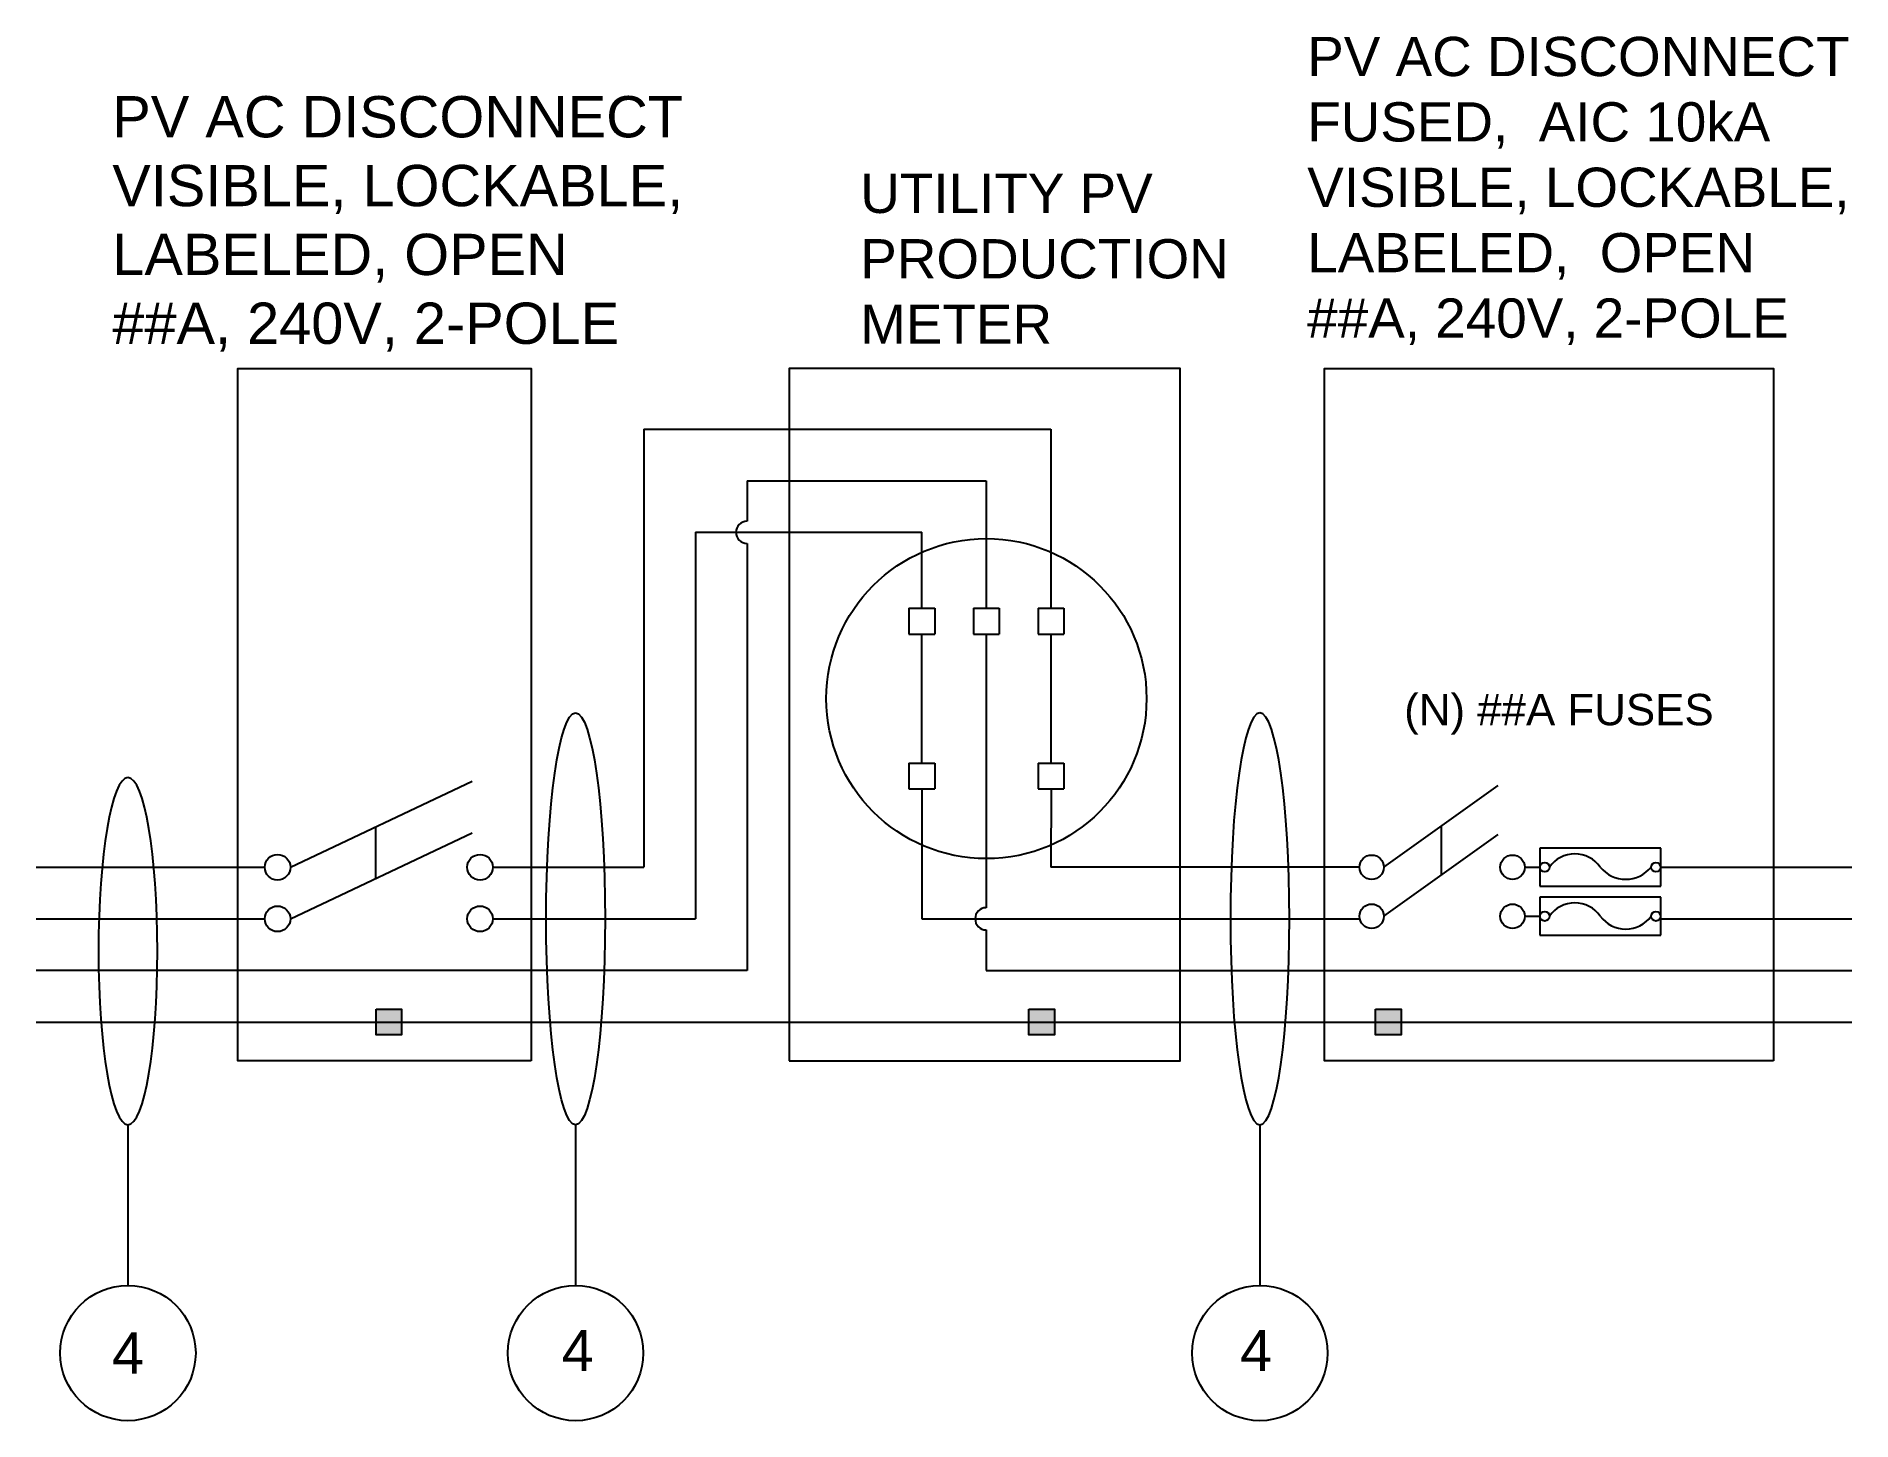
# Model space of a CAD drawing. Header units: inches. Extents: x 283.3 to 318.5, y 6.7 to 99.1.
# Drawn here: x 283.34 to 318.49, y 6.68 to 33.5 of the extents above; entities outside this region: 1.
import ezdxf

# ---------------------------------------------------------------- set-up
doc = ezdxf.new("R2010")
doc.units = ezdxf.units.IN
doc.header["$MEASUREMENT"] = 0
doc.layers.add('Ground', color=3, linetype='Continuous')
doc.layers.add('wirecallout', color=4, linetype='Continuous', lineweight=25)
doc.styles.get("Standard").update_dxf_attribs({"font": 'arial.ttf'})

# ---------------------------------------------------------------- blocks, each defined once
blk = doc.blocks.new('*T21')
at = {"color": 0, "linetype": 'ByBlock', "lineweight": -2, "transparency": 16777216}
for p, q in [((0, 0), (8.467, 0)), ((0, 0), (0, -4.497)), ((4.233, 0), (4.233, -4.497)), ((8.467, 0), (8.467, -4.497)), ((0, -1.348), (8.467, -1.348)), ((0, -2.697), (8.467, -2.697)), ((0, -4.497), (8.467, -4.497))]:
    blk.add_line(p, q, dxfattribs=at)
at = {"color": 0, "transparency": 16777216, "char_height": 0.55556, "width": 3.63333}
for s, insert, attachment_point in [('{\\fCalibri|b0|i0|c0;AC DISCO', (0.3, -1.048), 7), ('{\\fCalibri|b0|i0|c0;', (8.167, -1.048), 9), ('{\\fCalibri|b0|i0|c0;PV BREAK', (0.3, -2.397), 7), ('{\\fCalibri|b0|i0|c0;', (4.533, -2.397), 7)]:
    blk.add_mtext(s, dxfattribs=dict(at, insert=insert, attachment_point=attachment_point))

msp = doc.modelspace()

# ---------------------------------------------------------------- hatches: boundary and pattern name
h = msp.add_hatch(color=256)
h.dxf.hatch_style = 1
h.paths.add_polyline_path([(290.416, 14.654), (289.92, 14.654), (289.92, 14.406), (290.416, 14.406)])
h.paths.add_polyline_path([(290.416, 14.406), (289.92, 14.406), (289.92, 14.158), (290.416, 14.158)])
h = msp.add_hatch(color=256)
h.dxf.hatch_style = 1
h.paths.add_polyline_path([(303.059, 14.654), (302.563, 14.654), (302.563, 14.406), (303.059, 14.406)])
h.paths.add_polyline_path([(303.059, 14.406), (302.563, 14.406), (302.563, 14.158), (303.059, 14.158)])
h = msp.add_hatch(color=256)
h.dxf.hatch_style = 1
h.paths.add_polyline_path([(309.771, 14.654), (309.275, 14.654), (309.275, 14.406), (309.771, 14.406)])
h.paths.add_polyline_path([(309.771, 14.406), (309.275, 14.406), (309.275, 14.158), (309.771, 14.158)])

# ---------------------------------------------------------------- linework, layer by layer
for p, q in [((295.104, 25.894), (302.99, 25.894)), ((295.104, 25.894), (295.104, 17.406)), ((302.99, 25.894), (302.99, 22.422)), ((297.104, 24.894), (297.104, 24.109)), ((297.104, 24.894), (301.736, 24.894)), ((301.736, 24.894), (301.736, 22.422)), ((296.104, 23.894), (296.104, 16.406)), ((296.104, 23.894), (300.49, 23.894)), ((297.104, 23.679), (297.104, 15.406)), ((300.49, 22.422), (300.49, 23.894)), ((300.24, 22.422), (300.24, 21.922)), ((300.24, 22.422), (300.74, 22.422)), ((300.74, 22.422), (300.74, 21.922)), ((301.487, 22.422), (301.487, 21.922)), ((301.487, 22.422), (301.987, 22.422)), ((301.987, 22.422), (301.987, 21.922)), ((302.74, 22.422), (302.74, 21.922)), ((302.74, 22.422), (303.24, 22.422)), ((303.24, 22.422), (303.24, 21.922)), ((300.24, 21.922), (300.74, 21.922)), ((300.49, 19.422), (300.49, 21.922)), ((301.487, 21.922), (301.987, 21.922)), ((301.736, 21.922), (301.736, 16.621)), ((302.74, 21.922), (303.24, 21.922)), ((302.99, 21.922), (302.99, 19.422)), ((300.24, 19.422), (300.24, 18.922)), ((300.24, 19.422), (300.74, 19.422)), ((300.74, 19.422), (300.74, 18.922)), ((302.74, 19.422), (302.74, 18.922)), ((302.74, 19.422), (303.24, 19.422)), ((303.24, 19.422), (303.24, 18.922)), ((288.262, 17.406), (291.782, 19.071)), ((309.435, 17.406), (311.651, 18.988)), ((300.24, 18.922), (300.74, 18.922)), ((300.49, 18.922), (300.49, 16.406)), ((302.74, 18.922), (303.24, 18.922)), ((302.996, 18.922), (302.987, 17.406)), ((288.262, 16.406), (291.782, 18.071)), ((289.91, 18.185), (289.91, 17.185)), ((309.435, 16.456), (311.651, 18.038)), ((310.543, 18.197), (310.543, 17.247)), ((314.796, 17.775), (312.458, 17.775)), ((312.458, 17.775), (312.458, 17.037)), ((314.796, 17.037), (314.796, 17.775)), ((283.342, 17.406), (287.766, 17.406)), ((292.182, 17.406), (295.104, 17.406)), ((308.964, 17.406), (302.987, 17.406)), ((312.163, 17.406), (312.458, 17.406)), ((314.796, 17.406), (318.495, 17.406)), ((312.458, 17.037), (314.796, 17.037)), ((314.796, 16.825), (312.458, 16.825)), ((312.458, 16.825), (312.458, 16.087)), ((314.796, 16.087), (314.796, 16.825)), ((283.342, 16.406), (287.766, 16.406)), ((292.182, 16.406), (296.104, 16.406)), ((300.49, 16.406), (308.969, 16.406)), ((301.736, 16.191), (301.736, 15.406)), ((312.163, 16.456), (312.458, 16.456)), ((314.796, 16.406), (318.495, 16.406)), ((312.458, 16.087), (314.796, 16.087)), ((297.104, 15.406), (283.342, 15.406)), ((301.736, 15.406), (318.495, 15.406)), ((285.117, 12.416), (285.117, 9.305)), ((293.785, 12.416), (293.785, 9.305)), ((307.036, 12.416), (307.036, 9.305))]:
    msp.add_line(p, q)
for points in [[(292.923, 13.653), (287.246, 13.653), (287.246, 27.069), (292.923, 27.069)], [(297.923, 13.653), (305.491, 13.653), (305.491, 27.069), (297.923, 27.069)], [(316.984, 13.653), (308.287, 13.653), (308.287, 27.069), (316.984, 27.069)], [(289.92, 14.654), (290.416, 14.654), (290.416, 14.158), (289.92, 14.158)], [(302.563, 14.654), (303.059, 14.654), (303.059, 14.158), (302.563, 14.158)], [(309.275, 14.654), (309.771, 14.654), (309.771, 14.158), (309.275, 14.158)]]:
    msp.add_lwpolyline(points, close=True)
for centre, radius in [((301.74, 20.672), 3.1), ((288.014, 17.406), 0.248), ((291.934, 17.406), 0.248), ((309.2, 17.406), 0.236), ((311.927, 17.406), 0.236), ((312.55, 17.406), 0.0922), ((314.703, 17.406), 0.0922), ((288.014, 16.406), 0.248), ((291.934, 16.406), 0.248), ((309.2, 16.456), 0.236), ((311.927, 16.456), 0.236), ((312.55, 16.456), 0.0922), ((314.703, 16.456), 0.0922), ((285.117, 7.994), 1.311), ((293.785, 7.994), 1.311), ((307.036, 7.994), 1.311)]:
    msp.add_circle(centre, radius)
for centre, radius, start, end in [((297.104, 23.894), 0.215, 90, 270), ((313.134, 17.07), 0.596, 34.3394, 145.6606), ((314.119, 17.809), 0.636, 219.3383, 320.6617), ((301.736, 16.406), 0.215, 90, 270), ((313.134, 16.12), 0.596, 34.3394, 145.6606), ((314.119, 16.817), 0.61, 216.2491, 323.7509)]:
    msp.add_arc(centre, radius, start, end)
at = {"layer": 'Ground'}
msp.add_lwpolyline([(283.342, 14.406), (318.495, 14.406)], dxfattribs=at)
at = {"layer": 'wirecallout', "color": 7}
msp.add_ellipse((293.785, 16.406), major_axis=(0, 3.99), ratio=0.14309, dxfattribs=at)
at = {"layer": 'wirecallout', "color": 7, "extrusion": (0, 0, -1)}
for centre, major_axis, ratio in [((307.036, 16.406), (0, 3.99), 0.14309), ((285.117, 15.78), (0, 3.364), 0.169711)]:
    msp.add_ellipse(centre, major_axis=major_axis, ratio=ratio, dxfattribs=at)

# ---------------------------------------------------------------- block references
msp.add_blockref('*T21', (293.188, 99.125))

# ---------------------------------------------------------------- texts
msp.add_text('(N) ##A FUSES', height=0.608).set_placement((309.829, 20.156))
for s, width, gutter_width, heights, insert, char_height, attachment_point in [('PV AC DISCONNECT\\PFUSED,  AIC 10kA\\PVISIBLE, LOCKABLE, LABELED,  OPEN\\P##A, 240V, 2-POLE', 12.26664, 0.95, [6.355], (307.952, 27.524), 0.76, 7), ('PV AC DISCONNECT\\PVISIBLE, LOCKABLE, LABELED, OPEN\\P##A, 240V, 2-POLE', 14.09593, 1, [5.193], (284.814, 27.396), 0.8, 7), ('UTILITY PV PRODUCTION METER', 7.8009, 0.8, [0], (299.297, 27.547), 0.76, 7), ('4', 15.64005, 1, [0], (293.515, 8.443), 0.8, 1), ('4', 15.64005, 1, [0], (307.273, 8.443), 0.8, 3), ('4', 15.64005, 1, [0], (285.117, 7.994), 0.8, 5)]:
    msp.add_mtext_dynamic_manual_height_columns(s, width=width, gutter_width=gutter_width, heights=heights, dxfattribs=dict(insert=insert, char_height=char_height, attachment_point=attachment_point))

doc.saveas('drawing.dxf')
